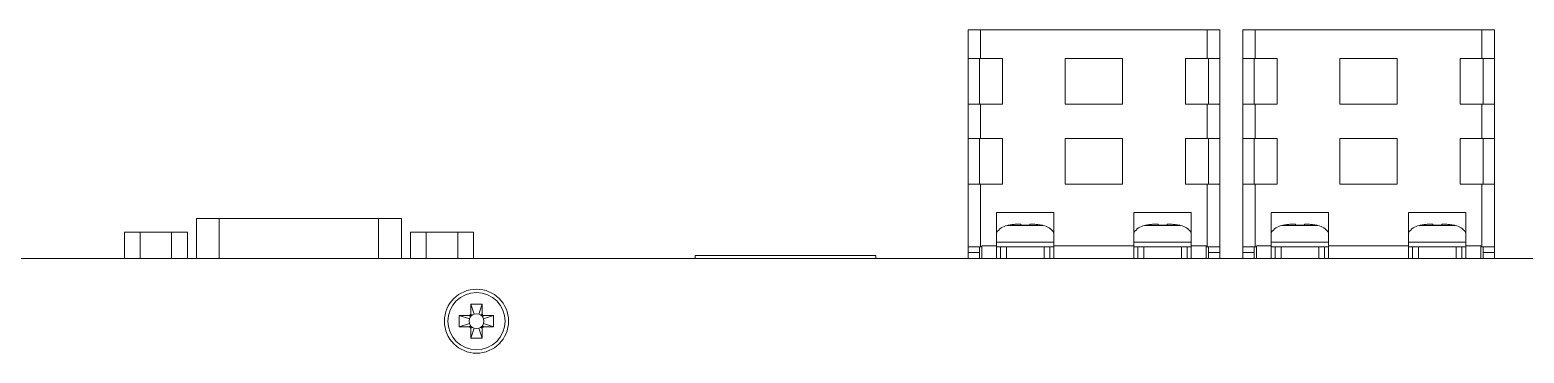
# Model space of a CAD drawing. Header units: millimetres. Extents: x 5 to 415, y 5 to 292.
# Drawn here: x 144.9 to 210.2, y 198 to 212.1 of the extents above; entities that cross this region are included whole.
import ezdxf

# ---------------------------------------------------------------- set-up
doc = ezdxf.new("R2010")
doc.units = ezdxf.units.MM

msp = doc.modelspace()

# ---------------------------------------------------------------- linework, layer by layer
at = {"color": 7, "linetype": 'Continuous', "lineweight": 15}
for p, q in [((185.882, 212.1444), (185.882, 210.8944)), ((186.432, 212.1444), (185.882, 212.1444)), ((186.432, 212.1444), (186.432, 210.8944)), ((196.332, 212.1444), (186.432, 212.1444)), ((196.332, 212.1444), (196.332, 210.8944)), ((196.882, 212.1444), (196.332, 212.1444)), ((196.882, 212.1444), (196.882, 210.8944)), ((197.882, 212.1444), (197.882, 210.8944)), ((198.432, 212.1444), (197.882, 212.1444)), ((198.432, 212.1444), (198.432, 210.8944)), ((208.332, 212.1444), (198.432, 212.1444)), ((208.332, 212.1444), (208.332, 210.8944)), ((208.882, 212.1444), (208.332, 212.1444)), ((208.882, 212.1444), (208.882, 210.8944)), ((186.432, 210.8944), (185.882, 210.8944)), ((185.882, 210.8944), (185.882, 208.8944)), ((186.382, 208.8944), (186.382, 210.8944)), ((187.382, 210.8944), (186.432, 210.8944)), ((187.382, 208.8944), (187.382, 210.8944)), ((192.632, 210.8944), (190.132, 210.8944)), ((190.132, 210.8944), (190.132, 208.8944)), ((192.632, 208.8944), (192.632, 210.8944)), ((196.332, 210.8944), (195.382, 210.8944)), ((195.382, 210.8944), (195.382, 208.8944)), ((196.882, 210.8944), (196.332, 210.8944)), ((196.382, 210.8944), (196.382, 208.8944)), ((196.882, 208.8944), (196.882, 210.8944)), ((198.432, 210.8944), (197.882, 210.8944)), ((197.882, 210.8944), (197.882, 208.8944)), ((198.382, 208.8944), (198.382, 210.8944)), ((199.382, 210.8944), (198.432, 210.8944)), ((199.382, 208.8944), (199.382, 210.8944)), ((204.632, 210.8944), (202.132, 210.8944)), ((202.132, 210.8944), (202.132, 208.8944)), ((204.632, 208.8944), (204.632, 210.8944)), ((208.332, 210.8944), (207.382, 210.8944)), ((207.382, 210.8944), (207.382, 208.8944)), ((208.882, 210.8944), (208.332, 210.8944)), ((208.382, 210.8944), (208.382, 208.8944)), ((208.882, 208.8944), (208.882, 210.8944)), ((185.882, 208.8944), (185.882, 207.3944)), ((185.882, 208.8944), (186.432, 208.8944)), ((186.432, 208.8944), (186.432, 207.3944)), ((186.432, 208.8944), (187.382, 208.8944)), ((190.132, 208.8944), (192.632, 208.8944)), ((195.382, 208.8944), (196.332, 208.8944)), ((196.332, 208.8944), (196.332, 207.3944)), ((196.332, 208.8944), (196.882, 208.8944)), ((196.882, 208.8944), (196.882, 207.3944)), ((197.882, 208.8944), (197.882, 207.3944)), ((197.882, 208.8944), (198.432, 208.8944)), ((198.432, 208.8944), (198.432, 207.3944)), ((198.432, 208.8944), (199.382, 208.8944)), ((202.132, 208.8944), (204.632, 208.8944)), ((207.382, 208.8944), (208.332, 208.8944)), ((208.332, 208.8944), (208.332, 207.3944)), ((208.332, 208.8944), (208.882, 208.8944)), ((208.882, 208.8944), (208.882, 207.3944)), ((186.432, 207.3944), (185.882, 207.3944)), ((185.882, 207.3944), (185.882, 205.3944)), ((186.382, 205.3944), (186.382, 207.3944)), ((187.382, 207.3944), (186.432, 207.3944)), ((187.382, 205.3944), (187.382, 207.3944)), ((192.632, 207.3944), (190.132, 207.3944)), ((190.132, 207.3944), (190.132, 205.3944)), ((192.632, 205.3944), (192.632, 207.3944)), ((196.332, 207.3944), (195.382, 207.3944)), ((195.382, 207.3944), (195.382, 205.3944)), ((196.882, 207.3944), (196.332, 207.3944)), ((196.382, 207.3944), (196.382, 205.3944)), ((196.882, 205.3944), (196.882, 207.3944)), ((198.432, 207.3944), (197.882, 207.3944)), ((197.882, 207.3944), (197.882, 205.3944)), ((198.382, 205.3944), (198.382, 207.3944)), ((199.382, 207.3944), (198.432, 207.3944)), ((199.382, 205.3944), (199.382, 207.3944)), ((204.632, 207.3944), (202.132, 207.3944)), ((202.132, 207.3944), (202.132, 205.3944)), ((204.632, 205.3944), (204.632, 207.3944)), ((208.332, 207.3944), (207.382, 207.3944)), ((207.382, 207.3944), (207.382, 205.3944)), ((208.882, 207.3944), (208.332, 207.3944)), ((208.382, 207.3944), (208.382, 205.3944)), ((208.882, 205.3944), (208.882, 207.3944)), ((185.882, 205.3944), (185.882, 202.6444)), ((185.882, 205.3944), (186.432, 205.3944)), ((186.432, 205.3944), (186.432, 202.6444)), ((186.432, 205.3944), (187.382, 205.3944)), ((190.132, 205.3944), (192.632, 205.3944)), ((195.382, 205.3944), (196.332, 205.3944)), ((196.332, 205.3944), (196.332, 202.6444)), ((196.332, 205.3944), (196.882, 205.3944)), ((196.882, 205.3944), (196.882, 202.6444)), ((197.882, 205.3944), (197.882, 202.6444)), ((197.882, 205.3944), (198.432, 205.3944)), ((198.432, 205.3944), (198.432, 202.6444)), ((198.432, 205.3944), (199.382, 205.3944)), ((202.132, 205.3944), (204.632, 205.3944)), ((207.382, 205.3944), (208.332, 205.3944)), ((208.332, 205.3944), (208.332, 202.6444)), ((208.332, 205.3944), (208.882, 205.3944)), ((208.882, 205.3944), (208.882, 202.6444)), ((152.172, 203.8944), (152.172, 202.1444)), ((152.172, 203.8944), (153.172, 203.8944)), ((153.172, 203.8944), (160.132, 203.8944)), ((160.132, 203.8944), (161.132, 203.8944)), ((161.132, 202.1444), (161.132, 203.8944)), ((187.132, 204.1444), (187.132, 202.6944)), ((189.632, 204.1444), (187.132, 204.1444)), ((189.632, 202.6944), (189.632, 204.1444)), ((195.632, 204.1444), (193.132, 204.1444)), ((193.132, 204.1444), (193.132, 202.6944)), ((195.632, 202.6944), (195.632, 204.1444)), ((199.132, 204.1444), (199.132, 202.6944)), ((201.632, 204.1444), (199.132, 204.1444)), ((201.632, 202.6944), (201.632, 204.1444)), ((207.632, 204.1444), (205.132, 204.1444)), ((205.132, 204.1444), (205.132, 202.6944)), ((207.632, 202.6944), (207.632, 204.1444)), ((149.027, 203.2944), (149.027, 202.1444)), ((149.027, 203.2944), (149.7145, 203.2944)), ((149.7145, 203.2944), (149.7145, 202.1444)), ((149.7145, 203.2944), (151.0895, 203.2944)), ((151.0895, 203.2944), (151.0895, 202.1444)), ((151.0895, 203.2944), (151.777, 203.2944)), ((151.777, 203.2944), (151.777, 202.1444)), ((161.527, 203.2944), (161.527, 202.1444)), ((161.527, 203.2944), (162.2145, 203.2944)), ((162.2145, 203.2944), (162.2145, 202.1444)), ((162.2145, 203.2944), (163.5895, 203.2944)), ((163.5895, 203.2944), (163.5895, 202.1444)), ((163.5895, 203.2944), (164.277, 203.2944)), ((164.277, 203.2944), (164.277, 202.1444)), ((187.6721, 203.5969), (187.6682, 203.6009)), ((193.6721, 203.5969), (193.6682, 203.6009)), ((199.6721, 203.5969), (199.6682, 203.6009)), ((205.6721, 203.5969), (205.6682, 203.6009)), ((186.432, 202.6444), (185.882, 202.6444)), ((185.882, 202.6444), (185.882, 202.3944)), ((185.882, 202.3944), (186.382, 202.3944)), ((185.882, 202.1444), (185.882, 202.3944)), ((186.382, 202.6444), (186.382, 202.3944)), ((186.382, 202.3944), (186.382, 202.1444)), ((186.482, 202.6444), (186.432, 202.6444)), ((186.482, 202.6944), (187.132, 202.6944)), ((186.482, 202.6944), (186.482, 202.6444)), ((186.482, 202.1444), (186.482, 202.6444)), ((187.132, 202.6944), (187.132, 202.1444)), ((187.307, 202.6444), (187.132, 202.6444)), ((187.307, 202.1444), (187.307, 202.6444)), ((187.307, 202.6444), (187.557, 202.6444)), ((187.557, 202.6444), (188.382, 202.6444)), ((187.557, 202.6444), (187.557, 202.1444)), ((188.382, 202.6444), (189.207, 202.6444)), ((189.207, 202.1444), (189.207, 202.6444)), ((189.207, 202.6444), (189.457, 202.6444)), ((189.457, 202.6444), (189.457, 202.1444)), ((189.632, 202.6444), (189.457, 202.6444)), ((189.632, 202.6944), (193.132, 202.6944)), ((189.632, 202.1444), (189.632, 202.6944)), ((193.132, 202.6944), (193.132, 202.1444)), ((193.307, 202.6444), (193.132, 202.6444)), ((193.307, 202.1444), (193.307, 202.6444)), ((193.307, 202.6444), (193.557, 202.6444)), ((193.557, 202.6444), (194.382, 202.6444)), ((193.557, 202.6444), (193.557, 202.1444)), ((194.382, 202.6444), (195.207, 202.6444)), ((195.207, 202.1444), (195.207, 202.6444)), ((195.207, 202.6444), (195.457, 202.6444)), ((195.457, 202.6444), (195.457, 202.1444)), ((195.632, 202.6444), (195.457, 202.6444)), ((195.632, 202.6944), (196.282, 202.6944)), ((195.632, 202.1444), (195.632, 202.6944)), ((196.282, 202.6944), (196.282, 202.6444)), ((196.332, 202.6444), (196.282, 202.6444)), ((196.282, 202.6444), (196.282, 202.1444)), ((196.882, 202.6444), (196.332, 202.6444)), ((196.382, 202.6444), (196.382, 202.3944)), ((196.382, 202.3944), (196.882, 202.3944)), ((196.382, 202.1444), (196.382, 202.3944)), ((196.882, 202.6444), (196.882, 202.3944)), ((196.882, 202.3944), (196.882, 202.1444)), ((198.432, 202.6444), (197.882, 202.6444)), ((197.882, 202.6444), (197.882, 202.3944)), ((197.882, 202.3944), (198.382, 202.3944)), ((197.882, 202.1444), (197.882, 202.3944)), ((198.382, 202.6444), (198.382, 202.3944)), ((198.382, 202.3944), (198.382, 202.1444)), ((198.482, 202.6444), (198.432, 202.6444)), ((198.482, 202.6944), (199.132, 202.6944)), ((198.482, 202.6944), (198.482, 202.6444)), ((198.482, 202.1444), (198.482, 202.6444)), ((199.132, 202.6944), (199.132, 202.1444)), ((199.307, 202.6444), (199.132, 202.6444)), ((199.307, 202.1444), (199.307, 202.6444)), ((199.307, 202.6444), (199.557, 202.6444)), ((199.557, 202.6444), (200.382, 202.6444)), ((199.557, 202.6444), (199.557, 202.1444)), ((200.382, 202.6444), (201.207, 202.6444)), ((201.207, 202.1444), (201.207, 202.6444)), ((201.207, 202.6444), (201.457, 202.6444)), ((201.457, 202.6444), (201.457, 202.1444)), ((201.632, 202.6444), (201.457, 202.6444)), ((201.632, 202.6944), (205.132, 202.6944)), ((201.632, 202.1444), (201.632, 202.6944)), ((205.132, 202.6944), (205.132, 202.1444)), ((205.307, 202.6444), (205.132, 202.6444)), ((205.307, 202.1444), (205.307, 202.6444)), ((205.307, 202.6444), (205.557, 202.6444)), ((205.557, 202.6444), (206.382, 202.6444)), ((205.557, 202.6444), (205.557, 202.1444)), ((206.382, 202.6444), (207.207, 202.6444)), ((207.207, 202.1444), (207.207, 202.6444)), ((207.207, 202.6444), (207.457, 202.6444)), ((207.457, 202.6444), (207.457, 202.1444)), ((207.632, 202.6444), (207.457, 202.6444)), ((207.632, 202.6944), (208.282, 202.6944)), ((207.632, 202.1444), (207.632, 202.6944)), ((208.282, 202.6944), (208.282, 202.6444)), ((208.332, 202.6444), (208.282, 202.6444)), ((208.282, 202.6444), (208.282, 202.1444)), ((208.882, 202.6444), (208.332, 202.6444)), ((208.382, 202.6444), (208.382, 202.3944)), ((208.382, 202.3944), (208.882, 202.3944)), ((208.382, 202.1444), (208.382, 202.3944)), ((208.882, 202.6444), (208.882, 202.3944)), ((208.882, 202.3944), (208.882, 202.1444)), ((273.457, 202.1444), (55.357, 202.1444)), ((181.852, 202.2644), (173.962, 202.2644)), ((173.962, 202.2644), (173.962, 202.1444)), ((181.852, 202.1444), (181.852, 202.2644)), ((164.657, 200.1444), (164.157, 200.1444)), ((164.157, 200.1444), (164.157, 199.7192)), ((164.3042, 199.7027), (164.157, 200.1444)), ((164.5097, 199.7027), (164.657, 200.1444)), ((164.657, 199.7192), (164.657, 200.1444)), ((164.0822, 199.6444), (163.657, 199.6444)), ((163.657, 199.6444), (163.657, 199.1444)), ((164.0986, 199.4971), (163.657, 199.6444)), ((164.0986, 199.2916), (163.657, 199.1444)), ((163.657, 199.1444), (164.0822, 199.1444)), ((165.157, 199.6444), (164.7153, 199.4971)), ((164.7153, 199.2916), (165.157, 199.1444)), ((165.157, 199.6444), (164.7318, 199.6444)), ((164.7318, 199.1444), (165.157, 199.1444)), ((165.157, 199.1444), (165.157, 199.6444)), ((164.3042, 199.086), (164.157, 198.6444)), ((164.157, 199.0696), (164.157, 198.6444)), ((164.157, 198.6444), (164.657, 198.6444)), ((164.5097, 199.086), (164.657, 198.6444)), ((164.657, 198.6444), (164.657, 199.0696))]:
    msp.add_line(p, q, dxfattribs=at)
at = {"color": 8, "linetype": 'Continuous', "lineweight": 15}
for p, q in [((153.172, 203.8944), (153.172, 202.1444)), ((160.132, 203.8944), (160.132, 202.1444)), ((187.5962, 203.5863), (188.382, 203.5863)), ((188.382, 203.5863), (189.1677, 203.5863)), ((193.5962, 203.5863), (194.382, 203.5863)), ((194.382, 203.5863), (195.1677, 203.5863)), ((199.5962, 203.5863), (200.382, 203.5863)), ((200.382, 203.5863), (201.1677, 203.5863)), ((205.5962, 203.5863), (206.382, 203.5863)), ((206.382, 203.5863), (207.1677, 203.5863)), ((187.132, 202.8537), (188.382, 202.8537)), ((188.382, 202.8537), (189.632, 202.8537)), ((193.132, 202.8537), (194.382, 202.8537)), ((194.382, 202.8537), (195.632, 202.8537)), ((199.132, 202.8537), (200.382, 202.8537)), ((200.382, 202.8537), (201.632, 202.8537)), ((205.132, 202.8537), (206.382, 202.8537)), ((206.382, 202.8537), (207.632, 202.8537))]:
    msp.add_line(p, q, dxfattribs=at)
at = {"color": 7, "linetype": 'Continuous', "lineweight": 15, "flags": 128}
for points in [[(164.0986, 199.4971), (164.0816, 199.3944), (164.0986, 199.2916)], [(164.1772, 199.6242), (164.1305, 199.5653), (164.0986, 199.4971)], [(164.0986, 199.2916), (164.1305, 199.2235), (164.1772, 199.1646)], [(164.3042, 199.7027), (164.2361, 199.6709), (164.1772, 199.6242)], [(164.1772, 199.1646), (164.2361, 199.1179), (164.3042, 199.086)], [(164.5097, 199.7027), (164.407, 199.7197), (164.3042, 199.7027)], [(164.6368, 199.6242), (164.5779, 199.6709), (164.5097, 199.7027)], [(164.5097, 199.086), (164.5779, 199.1179), (164.6368, 199.1646)], [(164.7153, 199.4971), (164.6835, 199.5653), (164.6368, 199.6242)], [(164.6368, 199.1646), (164.6835, 199.2235), (164.7153, 199.2916)], [(164.7153, 199.2916), (164.7323, 199.3944), (164.7153, 199.4971)], [(164.3042, 199.086), (164.407, 199.069), (164.5097, 199.086)]]:
    msp.add_lwpolyline(points, dxfattribs=at)
at = {"color": 7, "linetype": 'Continuous', "lineweight": 15}
for radius in [1.4, 1.25]:
    msp.add_circle((164.407, 199.3944), radius, dxfattribs=at)
for centre, radius, start, end in [((187.757, 202.8537), 0.75, 102.373625, 146.44269), ((188.132, 201.1444), 2.5, 100.686539, 102.373625), ((188.632, 201.1444), 2.5, 77.626375, 79.303182), ((189.007, 202.8537), 0.75, 33.55731, 77.626375), ((193.757, 202.8537), 0.75, 102.373625, 146.44269), ((194.132, 201.1444), 2.5, 100.686539, 102.373625), ((194.632, 201.1444), 2.5, 77.626375, 79.303182), ((195.007, 202.8537), 0.75, 33.55731, 77.626375), ((199.757, 202.8537), 0.75, 102.373625, 146.44269), ((200.132, 201.1444), 2.5, 100.686539, 102.373625), ((200.632, 201.1444), 2.5, 77.626375, 79.303182), ((201.007, 202.8537), 0.75, 33.55731, 77.626375), ((205.757, 202.8537), 0.75, 102.373625, 146.44269), ((206.132, 201.1444), 2.5, 100.686539, 102.373625), ((206.632, 201.1444), 2.5, 77.626375, 79.303182), ((207.007, 202.8537), 0.75, 33.55731, 77.626375)]:
    msp.add_arc(centre, radius, start, end, dxfattribs=at)
for points, knots in [([(188.1927, 203.5969), (188.1878, 203.6083), (188.1788, 203.629), (188.1949, 203.6397), (188.1677, 203.6424), (188.137, 203.6427), (188.093, 203.6422), (187.9965, 203.6387), (187.8548, 203.6274), (187.733, 203.6071), (187.6721, 203.5969)], [0, 0, 0, 0, 0.21874792, 0.40027045, 0.4525272, 0.50448638, 0.55755496, 0.61402777, 0.80724455, 1, 1, 1, 1]), ([(188.5712, 203.5969), (188.5083, 203.5989), (188.4137, 203.6017), (188.2874, 203.6004), (188.2243, 203.5981), (188.1927, 203.5969)], [0, 0, 0, 0, 0.4990619, 0.7494174, 1, 1, 1, 1]), ([(189.0918, 203.5969), (189.0229, 203.6083), (188.8968, 203.629), (188.7501, 203.6397), (188.6614, 203.6424), (188.6203, 203.6427), (188.5907, 203.6422), (188.572, 203.6387), (188.5827, 203.6274), (188.5751, 203.6071), (188.5712, 203.5969)], [0, 0, 0, 0, 0.2187473, 0.4002708, 0.4525259, 0.504486, 0.5575558, 0.6140289, 0.8072456, 1, 1, 1, 1]), ([(189.0958, 203.601), (189.0958, 203.601), (189.0964, 203.6014), (189.095, 203.6002), (189.0929, 203.598), (189.0918, 203.5969)], [0, 0, 0, 0, 0.0026931, 0.5011192, 1, 1, 1, 1]), ([(194.1927, 203.5969), (194.1878, 203.6083), (194.1788, 203.629), (194.1949, 203.6397), (194.1677, 203.6424), (194.137, 203.6427), (194.093, 203.6422), (193.9965, 203.6387), (193.8548, 203.6274), (193.733, 203.6071), (193.6721, 203.5969)], [0, 0, 0, 0, 0.2187476, 0.40027, 0.4525261, 0.5044852, 0.5575554, 0.6140281, 0.8072447, 1, 1, 1, 1]), ([(194.5712, 203.5969), (194.5083, 203.5989), (194.4137, 203.6017), (194.2874, 203.6004), (194.2243, 203.5981), (194.1927, 203.5969)], [0, 0, 0, 0, 0.4990595, 0.7494138, 1, 1, 1, 1]), ([(195.0918, 203.5969), (195.0229, 203.6083), (194.8968, 203.629), (194.7501, 203.6397), (194.6614, 203.6424), (194.6203, 203.6427), (194.5907, 203.6422), (194.572, 203.6387), (194.5827, 203.6274), (194.5751, 203.6071), (194.5712, 203.5969)], [0, 0, 0, 0, 0.2187492, 0.4002706, 0.4525276, 0.5044861, 0.5575559, 0.614029, 0.8072456, 1, 1, 1, 1]), ([(195.0958, 203.601), (195.0958, 203.601), (195.0965, 203.6014), (195.095, 203.6002), (195.0928, 203.598), (195.0918, 203.5969)], [0, 0, 0, 0, 0.0026933, 0.5011195, 1, 1, 1, 1]), ([(200.1927, 203.5969), (200.1878, 203.6083), (200.1788, 203.629), (200.1949, 203.6397), (200.1677, 203.6424), (200.137, 203.6427), (200.093, 203.6422), (199.9965, 203.6387), (199.8548, 203.6274), (199.733, 203.6071), (199.6721, 203.5969)], [0, 0, 0, 0, 0.21874811, 0.40027085, 0.45252702, 0.50448625, 0.5575565, 0.61402936, 0.80724437, 1, 1, 1, 1]), ([(200.5712, 203.5969), (200.5083, 203.5989), (200.4137, 203.6017), (200.2874, 203.6004), (200.2243, 203.5981), (200.1927, 203.5969)], [0, 0, 0, 0, 0.4990619, 0.7494125, 1, 1, 1, 1]), ([(201.0918, 203.5969), (201.0229, 203.6083), (200.8968, 203.629), (200.7501, 203.6397), (200.6614, 203.6424), (200.6203, 203.6427), (200.5907, 203.6422), (200.572, 203.6387), (200.5827, 203.6274), (200.5751, 203.6071), (200.5712, 203.5969)], [0, 0, 0, 0, 0.21874947, 0.40027116, 0.45252641, 0.5044865, 0.55755526, 0.61402846, 0.80724538, 1, 1, 1, 1]), ([(201.0958, 203.601), (201.0958, 203.601), (201.0965, 203.6014), (201.095, 203.6002), (201.0928, 203.598), (201.0918, 203.5969)], [0, 0, 0, 0, 0.0026933, 0.5011196, 1, 1, 1, 1]), ([(206.1927, 203.5969), (206.1878, 203.6083), (206.1788, 203.629), (206.1949, 203.6397), (206.1677, 203.6424), (206.137, 203.6427), (206.093, 203.6422), (205.9965, 203.6387), (205.8548, 203.6274), (205.733, 203.6071), (205.6721, 203.5969)], [0, 0, 0, 0, 0.2187481, 0.4002708, 0.452527, 0.5044862, 0.5575565, 0.6140293, 0.8072482, 1, 1, 1, 1]), ([(206.5712, 203.5969), (206.5083, 203.5989), (206.4137, 203.6017), (206.2874, 203.6004), (206.2243, 203.5981), (206.1927, 203.5969)], [0, 0, 0, 0, 0.4990619, 0.7494223, 1, 1, 1, 1]), ([(207.0918, 203.5969), (207.0229, 203.6083), (206.8968, 203.629), (206.7501, 203.6397), (206.6614, 203.6424), (206.6203, 203.6427), (206.5907, 203.6422), (206.572, 203.6387), (206.5827, 203.6274), (206.5751, 203.6071), (206.5712, 203.5969)], [0, 0, 0, 0, 0.218749, 0.4002703, 0.4525255, 0.5044855, 0.5575562, 0.6140293, 0.8072458, 1, 1, 1, 1]), ([(207.0958, 203.601), (207.0958, 203.601), (207.0962, 203.6014), (207.0951, 203.6002), (207.0929, 203.598), (207.0918, 203.5969)], [0, 0, 0, 0, 0.002693, 0.5011193, 1, 1, 1, 1]), ([(164.0822, 199.6444), (164.0906, 199.6452), (164.1074, 199.6468), (164.1299, 199.6597), (164.1468, 199.6787), (164.1557, 199.6997), (164.1566, 199.7136), (164.157, 199.7192)], [0, 0, 0, 0, 0.2149676, 0.4299768, 0.6443707, 0.8584798, 1, 1, 1, 1]), ([(164.1772, 199.6242), (164.177, 199.6241), (164.1666, 199.6172), (164.1418, 199.616), (164.1087, 199.6281), (164.0922, 199.6349), (164.0831, 199.6444), (164.0822, 199.6444), (164.0822, 199.6444)], [0, 0, 0, 0, 0.0036511, 0.2632665, 0.5080265, 0.9492407, 0.9999413, 1, 1, 1, 1]), ([(164.0822, 199.1444), (164.0822, 199.1444), (164.0831, 199.1444), (164.0922, 199.1538), (164.1085, 199.1607), (164.1374, 199.1711), (164.1568, 199.1717), (164.1685, 199.1691), (164.1743, 199.1664), (164.177, 199.1647), (164.1772, 199.1646)], [0, 0, 0, 0, 0.0000587, 0.0507418, 0.4918136, 0.7364954, 0.8659524, 0.931048, 0.99635, 1, 1, 1, 1]), ([(164.157, 199.0696), (164.1561, 199.078), (164.1545, 199.0948), (164.1416, 199.1173), (164.1226, 199.1342), (164.1016, 199.1431), (164.0877, 199.144), (164.0822, 199.1444)], [0, 0, 0, 0, 0.2150003, 0.4299733, 0.6443577, 0.8584478, 1, 1, 1, 1]), ([(164.157, 199.7192), (164.157, 199.7192), (164.1576, 199.7192), (164.1637, 199.7051), (164.1739, 199.6937), (164.1836, 199.6638), (164.1843, 199.6445), (164.1817, 199.6328), (164.1791, 199.627), (164.1772, 199.6243), (164.1772, 199.6242)], [0, 0, 0, 0, 0.0000585, 0.0507416, 0.4918131, 0.7364936, 0.8659523, 0.9310482, 0.9963509, 1, 1, 1, 1]), ([(164.1772, 199.1646), (164.1772, 199.1644), (164.1841, 199.1539), (164.1852, 199.129), (164.1739, 199.0972), (164.1638, 199.0746), (164.1576, 199.0717), (164.157, 199.0696), (164.157, 199.0696)], [0, 0, 0, 0, 0.0036537, 0.2632677, 0.5080269, 0.9492403, 0.9999397, 1, 1, 1, 1]), ([(164.6368, 199.6242), (164.6367, 199.6243), (164.6298, 199.6347), (164.6288, 199.6593), (164.64, 199.6936), (164.6502, 199.7051), (164.6563, 199.7192), (164.657, 199.7192), (164.657, 199.7192)], [0, 0, 0, 0, 0.0036503, 0.2632684, 0.5080279, 0.949242, 0.9999415, 1, 1, 1, 1]), ([(164.657, 199.0696), (164.657, 199.0696), (164.6563, 199.0717), (164.6502, 199.0746), (164.64, 199.0971), (164.6303, 199.1247), (164.6296, 199.1442), (164.6322, 199.1559), (164.6349, 199.1616), (164.6367, 199.1644), (164.6368, 199.1646)], [0, 0, 0, 0, 0.0000603, 0.0507434, 0.4918142, 0.7364943, 0.8659529, 0.9310449, 0.9963475, 1, 1, 1, 1]), ([(164.7318, 199.6444), (164.7318, 199.6444), (164.7308, 199.6444), (164.7217, 199.6349), (164.7054, 199.6281), (164.6765, 199.6176), (164.6571, 199.6171), (164.6454, 199.6196), (164.6397, 199.6223), (164.6369, 199.6241), (164.6368, 199.6242)], [0, 0, 0, 0, 0.0000587, 0.0507428, 0.4918142, 0.7364949, 0.8659517, 0.9310463, 0.99635, 1, 1, 1, 1]), ([(164.6368, 199.1646), (164.6369, 199.1647), (164.6474, 199.1715), (164.6721, 199.1727), (164.7053, 199.1607), (164.7217, 199.1538), (164.7308, 199.1444), (164.7318, 199.1444), (164.7318, 199.1444)], [0, 0, 0, 0, 0.0036511, 0.2632666, 0.5080275, 0.9492418, 0.9999413, 1, 1, 1, 1]), ([(164.657, 199.7192), (164.6578, 199.7107), (164.6594, 199.6939), (164.6723, 199.6715), (164.6913, 199.6546), (164.7123, 199.6456), (164.7262, 199.6447), (164.7318, 199.6444)], [0, 0, 0, 0, 0.2149481, 0.4299875, 0.6443401, 0.8584408, 1, 1, 1, 1]), ([(164.7318, 199.1444), (164.7233, 199.1435), (164.7065, 199.1419), (164.6841, 199.129), (164.6672, 199.11), (164.6582, 199.089), (164.6573, 199.0751), (164.657, 199.0696)], [0, 0, 0, 0, 0.2149726, 0.4299761, 0.6443168, 0.8584203, 1, 1, 1, 1])]:
    msp.add_open_spline(points, degree=3, knots=knots, dxfattribs=at)

doc.saveas('drawing.dxf')
